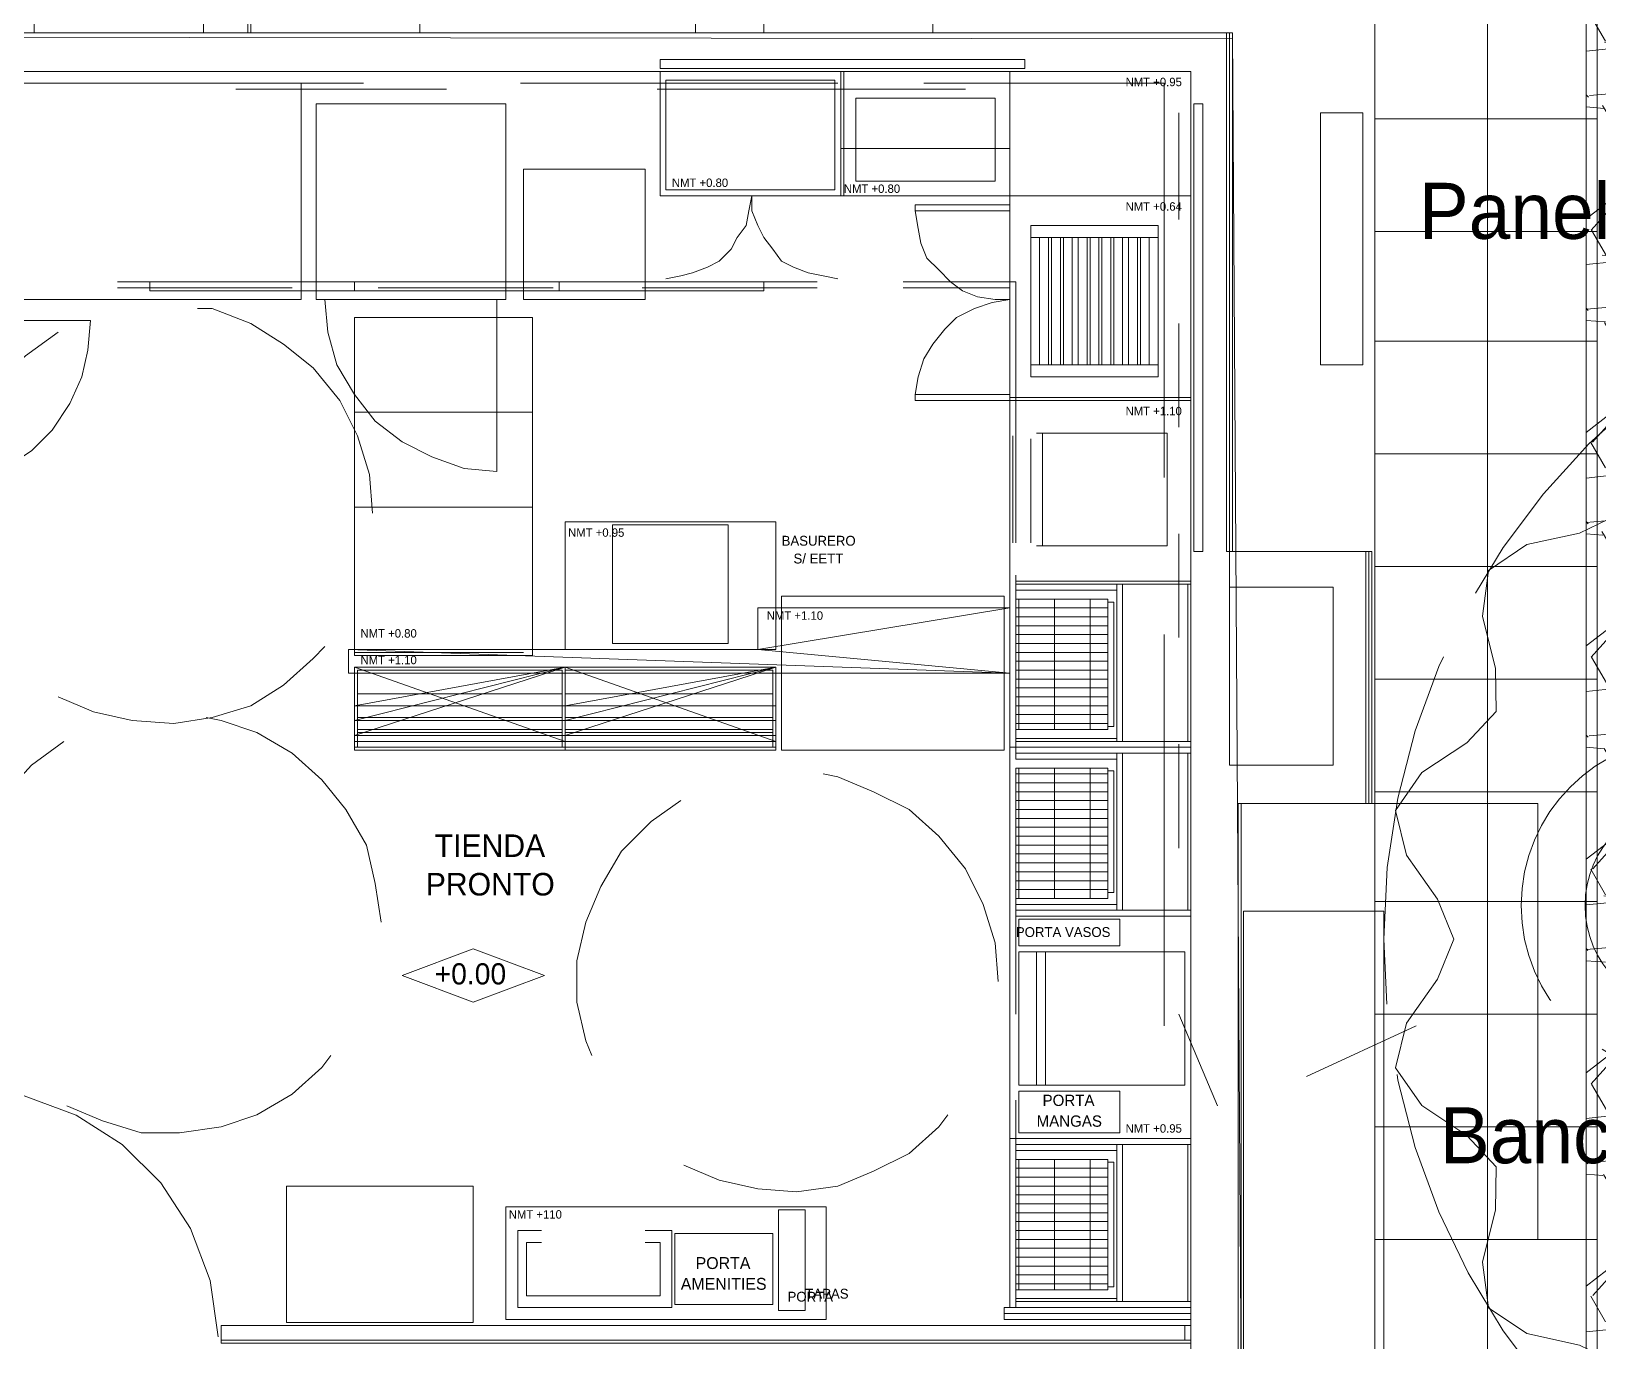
# Model space of a CAD drawing. Header units: metres. Extents: x 1 to 213, y 1 to 147.
# Drawn here: x 84.67 to 90.27, y 93.76 to 98.44 of the extents above; entities that cross this region are included whole.
import ezdxf

# ---------------------------------------------------------------- set-up
doc = ezdxf.new("R2010")
doc.units = ezdxf.units.M
doc.linetypes.add('DASHED', pattern=[1.524, 1.27, -0.254])
doc.layers.get('0').update_dxf_attribs({"lineweight": 0, "plot": 0})
for name, color, linetype, lineweight, plot in [('00-BASE-ARQUITECTURA', 8, 'Continuous', 0, False), ('00-BASE-TEXTO', 8, 'Continuous', 0, False), ('PJ-ARBOLES', 94, 'Continuous', 0, False), ('PJ-ARBUSTOS', 82, 'Continuous', 0, False), ('PJ-COPA-ADULTA', 8, 'DASHED', 0, False), ('PJ-GRAVILLA', 42, 'Continuous', 0, False), ('PJ-LIMITE-JARDIN', 7, 'Continuous', 0, False), ('PJ-MOBILIARIO', 34, 'Continuous', 0, False), ('PJ-RIEGO-SECTORES', 5, 'Continuous', 0, False)]:
    doc.layers.add(name, color=color, linetype=linetype, lineweight=lineweight, plot=plot)

# ---------------------------------------------------------------- blocks, each defined once
blk = doc.blocks.new('PJ_QS')
for p, q in [((0.0998, 0.4388), (0.3049, 1.3408)), ((-0.3301, 0.3058), (-1.0087, 0.9344)), ((0.4299, 0.133), (1.3136, 0.4063)), ((-0.4299, -0.133), (-1.3136, -0.4063)), ((0.3301, -0.3058), (1.0087, -0.9344)), ((-0.0998, -0.4388), (-0.3049, -1.3408))]:
    blk.add_line(p, q)
blk.add_lwpolyline([(2.5, 0), (2.4329, 0.1501), (2.295, 0.2842), (2.2117, 0.4134), (2.2427, 0.5641), (2.3228, 0.7389), (2.3312, 0.9031), (2.2144, 1.0188), (2.0373, 1.094), (1.913, 1.1845), (1.8875, 1.3361), (1.899, 1.5281), (1.8475, 1.6842), (1.6968, 1.7499), (1.5046, 1.7561), (1.3559, 1.7955), (1.2773, 1.9277), (1.2188, 2.1109), (1.1143, 2.2379), (0.9501, 2.2447), (0.7686, 2.181), (0.6157, 2.1641), (0.4947, 2.259), (0.3739, 2.4087), (0.2307, 2.4893), (0.0751, 2.4363), (-0.0712, 2.3114), (-0.2076, 2.2404), (-0.3547, 2.2851), (-0.5215, 2.3811), (-0.6842, 2.4046), (-0.8101, 2.2989), (-0.9014, 2.1296), (-1.0029, 2.0141), (-1.1562, 2.0027), (-1.3464, 2.0319), (-1.5066, 1.995), (-1.5859, 1.851), (-1.6098, 1.6602), (-1.6628, 1.5158), (-1.8016, 1.4498), (-1.9895, 1.4083), (-2.1255, 1.3161), (-2.1475, 1.1532), (-2.1008, 0.9665), (-2.0981, 0.8128), (-2.2037, 0.701), (-2.3639, 0.5945), (-2.4574, 0.4594), (-2.419, 0.2995), (-2.3081, 0.1424), (-2.25, 0), (-2.3081, -0.1424), (-2.419, -0.2995), (-2.4574, -0.4594), (-2.3639, -0.5945), (-2.2037, -0.701), (-2.0981, -0.8128), (-2.1008, -0.9665), (-2.1475, -1.1532), (-2.1255, -1.3161), (-1.9895, -1.4083), (-1.8016, -1.4498), (-1.6628, -1.5158), (-1.6098, -1.6602), (-1.5859, -1.851), (-1.5066, -1.995), (-1.3464, -2.0319), (-1.1562, -2.0027), (-1.0029, -2.0141), (-0.9014, -2.1296), (-0.8101, -2.2989), (-0.6842, -2.4046), (-0.5215, -2.3811), (-0.3547, -2.2851), (-0.2076, -2.2404), (-0.0712, -2.3114), (0.0751, -2.4363), (0.2307, -2.4893), (0.3739, -2.4087), (0.4947, -2.259), (0.6157, -2.1641), (0.7686, -2.181), (0.9501, -2.2447), (1.1143, -2.2379), (1.2188, -2.1109), (1.2773, -1.9277), (1.3559, -1.7955), (1.5046, -1.7561), (1.6968, -1.7499), (1.8475, -1.6842), (1.899, -1.5281), (1.8875, -1.3361), (1.913, -1.1845), (2.0373, -1.094), (2.2144, -1.0188), (2.3312, -0.9031), (2.3228, -0.7389), (2.2427, -0.5641), (2.2117, -0.4134), (2.295, -0.2842), (2.4329, -0.1501), (2.5, 0)], close=True)
blk.add_circle((0, 0), 0.225)
for tag, p, height in [('CODIGO', (0.15, 0.15), 0.2), ('ESPECIE', (0.15, -0.1), 0.15), ('ZONA', (0.15, -0.3), 0.15)]:
    blk.add_attdef(tag, p, '', height=height)
blk = doc.blocks.new('PJ_FL')
for radius in [0.372, 0.04]:
    blk.add_circle((0, 0), radius)
for tag, p, height in [('CODIGO', (0.15, 0.15), 0.2), ('ESPECIE', (0.15, -0.1), 0.15), ('ZONA', (0.15, -0.3), 0.15)]:
    blk.add_attdef(tag, p, '', height=height)

msp = doc.modelspace()

# ---------------------------------------------------------------- hatches: boundary and pattern name
at = {"layer": 'PJ-GRAVILLA'}
h = msp.add_hatch(dxfattribs=at)
h.set_pattern_fill('GRAVEL', scale=0.03)
h.paths.add_polyline_path([(90.3111, 99.7479), (90.8843, 99.1746), (91.6781, 97.6312), (94.3239, 91.9868), (94.2798, 91.7222), (90.2229, 91.7663), (90.2229, 99.6597), (90.3111, 99.7479)])

# ---------------------------------------------------------------- linework, layer by layer
at = {"layer": '00-BASE-ARQUITECTURA'}
for points in [[(71.0635, 92.1279), (71.0635, 93.6836), (72.2277, 93.6836), (72.2277, 93.3661), (73.4554, 93.3661), (73.4659, 92.3819), (72.2594, 92.3819), (72.2594, 91.7257), (78.4295, 91.7257), (78.4295, 92.5194), (78.4084, 92.5194), (78.3766, 92.5194), (78.3766, 93.4931), (79.8583, 93.4931), (79.8583, 91.7257), (83.8588, 91.7151), (83.8588, 93.6836), (89.4679, 93.6942), (89.4679, 100.6898)], [(89.8701, 90.5298), (89.8701, 100.4252)], [(90.2617, 100.0865), (90.2617, 91.7257), (94.3998, 91.7257), (94.9713, 90.5298), (68.2589, 90.5298), (68.2589, 90.7838), (67.0524, 90.7838), (67.063, 92.1279), (71.0635, 92.1279)], [(90.2617, 90.5298), (90.2617, 100.0865)], [(72.2171, 98.4355), (88.9388, 98.4355), (88.9388, 96.5835), (89.4362, 96.5835), (89.4362, 95.6839), (88.9811, 95.6839), (88.9811, 93.6519), (88.8012, 93.6519), (88.8012, 93.6836), (85.3404, 93.6836), (84.3138, 93.6836), (84.3138, 93.7048), (83.573, 93.7048), (83.573, 92.3501), (80.1652, 92.3501), (80.1652, 93.6836), (78.3766, 93.6836), (78.3766, 92.3819), (73.4554, 92.3819), (73.4554, 93.6836), (72.2277, 93.6836), (72.2171, 98.4355)], [(72.2171, 98.4355), (88.9599, 98.4355), (88.9599, 96.5835), (89.4573, 96.5835), (89.4573, 95.6839), (88.9917, 95.6839), (88.9917, 93.6413), (88.8223, 93.6413), (88.8223, 93.6836), (85.351, 93.6836), (84.3244, 93.6836), (84.3244, 93.7048), (83.5836, 93.7048), (83.5836, 92.3395), (80.1652, 92.3395), (80.1652, 93.6836), (78.3766, 93.6836), (78.3766, 92.3819), (73.4554, 92.3819), (73.4554, 93.6836), (72.2277, 93.6836), (72.2171, 98.4355)], [(72.2171, 98.4355), (88.9599, 98.4355), (88.9917, 93.6413), (88.8223, 93.6413), (88.8223, 93.6836), (85.351, 93.6836), (84.3244, 93.6836), (84.3244, 93.7048), (83.5836, 93.7048), (83.5836, 92.3395), (80.1652, 92.3395), (80.1652, 93.6836), (78.3766, 93.6836), (78.3766, 92.3819), (73.4554, 92.3819), (73.4554, 93.6836), (72.2277, 93.6836), (72.2171, 98.4355)], [(72.2171, 98.4355), (88.9599, 98.4144), (88.9599, 96.5835), (89.4573, 96.5835), (89.4573, 95.6839), (88.9917, 95.6839), (88.9917, 93.6413), (88.8223, 93.6413), (88.8223, 93.6836), (85.351, 93.6836), (83.5836, 93.7048), (83.5836, 92.3395), (80.1652, 92.3395), (80.1652, 93.6836), (78.3766, 93.6836), (78.3766, 92.3819), (73.4659, 92.3819), (73.4554, 93.6836), (72.2277, 93.6836), (72.2171, 98.4355)], [(88.9917, 95.6839), (88.9917, 93.6413), (88.8118, 93.6413), (88.8118, 98.2979), (81.2341, 98.2979), (81.2341, 98.4355), (88.9493, 98.4355), (88.9493, 96.4564), (88.9493, 95.8214)], [(84.7583, 98.4355), (84.7689, 98.4355), (84.7795, 98.4355), (84.7901, 98.4355), (84.8007, 98.4355), (84.8113, 98.4355), (84.8218, 98.4355), (84.8324, 98.4355), (84.843, 98.4355), (84.8536, 98.4355), (84.8642, 98.4355), (84.8748, 98.4355), (84.8853, 98.4355), (84.8959, 98.4355), (84.9065, 98.4355), (84.9171, 98.4355), (84.9277, 98.4355), (84.9383, 98.4355), (84.9489, 98.4355), (84.9594, 98.4355), (84.97, 98.4355), (84.9806, 98.4355), (84.9912, 98.4355), (85.0018, 98.4355), (85.0123, 98.4355), (85.0229, 98.4355), (85.0335, 98.4355), (85.0441, 98.4355), (85.0547, 98.4355), (85.0653, 98.4355), (85.0758, 98.4355), (85.0864, 98.4355), (85.097, 98.4355), (85.1076, 98.4355), (85.1182, 98.4355), (85.1288, 98.4355), (85.1393, 98.4355), (85.1499, 98.4355)], [(85.5944, 98.4355), (85.605, 98.4355), (85.6156, 98.4355), (85.6262, 98.4355), (85.6368, 98.4355), (85.6473, 98.4355), (85.6579, 98.4355), (85.6685, 98.4355), (85.6791, 98.4355), (85.6897, 98.4355), (85.7003, 98.4355), (85.7109, 98.4355), (85.7214, 98.4355), (85.732, 98.4355), (85.7426, 98.4355), (85.7532, 98.4355), (85.7638, 98.4355), (85.7744, 98.4355), (85.7849, 98.4355), (85.7955, 98.4355), (85.8061, 98.4355), (85.8167, 98.4355), (85.8273, 98.4355), (85.8378, 98.4355), (85.8484, 98.4355), (85.859, 98.4355), (85.8696, 98.4355), (85.8802, 98.4355), (85.8908, 98.4355), (85.9013, 98.4355), (85.9119, 98.4355), (85.9225, 98.4355), (85.9331, 98.4355), (85.9437, 98.4355), (85.9543, 98.4355), (85.9648, 98.4355), (85.9754, 98.4355)], [(87.4783, 98.4355), (87.4888, 98.4355), (87.4994, 98.4355), (87.51, 98.4355), (87.5206, 98.4355), (87.5312, 98.4355), (87.5418, 98.4355), (87.5523, 98.4355), (87.5629, 98.4355), (87.5735, 98.4355), (87.5841, 98.4355), (87.5947, 98.4355), (87.6053, 98.4355), (87.6159, 98.4355), (87.6264, 98.4355), (87.637, 98.4355), (87.6476, 98.4355), (87.6582, 98.4355), (87.6688, 98.4355), (87.6793, 98.4355), (87.6899, 98.4355), (87.7005, 98.4355), (87.7111, 98.4355), (87.7217, 98.4355), (87.7323, 98.4355), (87.7428, 98.4355), (87.7534, 98.4355), (87.764, 98.4355), (87.7746, 98.4355), (87.7852, 98.4355), (87.7958, 98.4355), (87.8063, 98.4355), (87.8169, 98.4355), (87.8275, 98.4355), (87.8381, 98.4355), (87.8487, 98.4355), (87.8593, 98.4355)], [(87.5629, 98.2979), (88.1662, 98.2979), (87.5629, 98.2979)], [(88.1662, 98.2979), (88.1662, 97.8535), (88.1662, 98.2979)], [(84.7372, 98.2556), (85.859, 98.2556)], [(86.1553, 98.2344), (85.4039, 98.2344)], [(86.4199, 98.2556), (87.5523, 98.2556)], [(88.0074, 98.2344), (86.9068, 98.2344)], [(87.8593, 98.2556), (88.5683, 98.2556)], [(88.1133, 98.2556), (88.7165, 98.2556)], [(88.7165, 96.848), (88.7165, 98.2556)], [(88.7694, 97.7688), (88.7694, 98.1498)], [(90.2617, 98.1286), (89.4679, 98.1286)], [(86.9385, 97.5571), (86.9914, 97.5677), (87.0338, 97.5783), (87.0867, 97.5995), (87.129, 97.6206), (87.1713, 97.6629), (87.1925, 97.7053), (87.2243, 97.7476), (87.2348, 97.8005), (87.2454, 97.8535)], [(87.2454, 97.8535), (87.2454, 97.8005), (87.2666, 97.7476), (87.2878, 97.7053), (87.3195, 97.6629), (87.3513, 97.6206), (87.3936, 97.5995), (87.4465, 97.5783), (87.4994, 97.5677), (87.5523, 97.5571)], [(87.5629, 97.8535), (88.1662, 97.8535)], [(87.8275, 97.8005), (87.8381, 97.737), (87.8487, 97.6841), (87.8699, 97.6312), (87.9122, 97.5889), (87.9545, 97.5465), (87.9968, 97.5148), (88.0498, 97.4936), (88.1133, 97.483), (88.1662, 97.483)], [(88.8118, 97.7264), (88.8118, 96.6152)], [(90.2617, 97.7264), (89.4679, 97.7264)], [(85.605, 97.5465), (84.9806, 97.5465)], [(85.605, 97.5254), (84.9806, 97.5254)], [(86.5364, 97.5465), (85.9119, 97.5465)], [(86.5364, 97.5254), (85.9119, 97.5254)], [(87.4783, 97.5465), (86.8538, 97.5465)], [(87.4783, 97.5254), (86.8538, 97.5254)], [(88.1873, 96.8057), (88.1873, 97.5465), (87.7852, 97.5465)], [(88.1662, 96.7951), (88.1662, 97.5254), (87.7852, 97.5254)], [(85.8908, 96.721), (85.8802, 96.8586), (85.8378, 96.9962), (85.7744, 97.1232), (85.6791, 97.2396), (85.5733, 97.3243), (85.4569, 97.3984), (85.3193, 97.4513), (85.2664, 97.4513)], [(86.3353, 97.483), (86.3353, 96.8692), (86.2188, 96.8798), (86.1024, 96.9221), (85.9966, 96.975), (85.9013, 97.0491), (85.8273, 97.1444), (85.7638, 97.2502), (85.732, 97.3666), (85.7214, 97.483)], [(88.1662, 97.483), (88.1027, 97.4724), (88.0392, 97.4513), (87.9757, 97.4195), (87.9333, 97.3772), (87.891, 97.3243), (87.8593, 97.2714), (87.8381, 97.2079), (87.8275, 97.1444)], [(84.2715, 97.4089), (84.8853, 97.4089), (84.8748, 97.3031), (84.8536, 97.2079), (84.8113, 97.1126), (84.7478, 97.0174), (84.6737, 96.9433), (84.5784, 96.8798), (84.4832, 96.8375), (84.3774, 96.8163), (84.2715, 96.8057)], [(86.4305, 96.2236), (85.8273, 96.2236), (85.8273, 97.4195), (86.4623, 97.4195), (86.4623, 96.2236)], [(88.7694, 97.028), (88.7694, 97.3984)], [(84.7689, 97.3666), (84.6525, 97.2819), (84.5467, 97.1867), (84.4726, 97.0597), (84.4197, 96.9327), (84.3985, 96.7845), (84.3985, 96.6469), (84.4197, 96.5094), (84.4409, 96.4564)], [(90.2617, 97.3349), (89.4679, 97.3349)], [(88.8118, 97.1338), (88.1662, 97.1338)], [(88.8118, 97.1232), (88.1662, 97.1232)], [(86.4623, 97.0809), (85.8273, 97.0809)], [(88.1768, 96.6152), (88.1768, 96.9962)], [(88.2614, 97.0068), (88.7271, 97.0068), (88.2614, 97.0068)], [(88.2826, 96.6046), (88.2826, 97.0068)], [(88.7271, 96.6046), (88.7271, 97.0068)], [(88.1873, 96.9856), (88.1873, 96.6152)], [(88.2403, 96.6152), (88.2403, 96.9856)], [(88.2403, 96.6152), (88.2403, 96.9856)], [(90.2617, 96.9327), (89.4679, 96.9327)], [(86.4623, 96.7422), (85.8273, 96.7422)], [(88.7271, 96.6046), (88.2614, 96.6046)], [(88.7694, 96.2765), (88.7694, 96.6469)], [(88.9493, 96.5835), (89.4468, 96.5835), (89.4468, 95.6839), (88.9917, 95.6839)], [(88.1662, 95.8638), (88.1662, 96.4882)], [(88.1873, 95.8744), (88.1873, 96.4988)], [(90.2617, 96.5305), (89.4679, 96.5305)], [(88.9493, 96.4564), (89.3198, 96.4564), (89.3198, 95.8214), (88.9493, 95.8214)], [(88.1662, 96.1495), (88.1662, 96.3824), (87.2666, 96.3824), (87.2666, 96.2342), (85.8061, 96.2342), (85.8061, 96.1495), (88.1662, 96.1495)], [(88.1662, 96.1495), (88.1662, 96.3824), (87.2666, 96.3824), (87.2666, 96.2342), (85.8061, 96.2342), (85.8061, 96.1495), (88.1662, 96.1495)], [(87.2666, 96.3824), (88.1662, 96.3824), (87.2666, 96.2342), (87.2666, 96.3824)], [(88.1662, 96.3824), (87.2666, 96.2342), (88.1662, 96.1495), (88.1662, 96.3824)], [(88.1662, 95.9379), (88.1662, 96.4247)], [(88.1873, 96.3824), (88.5154, 96.3824)], [(88.1979, 95.9484), (88.1979, 96.4141)], [(88.3249, 95.9484), (88.3249, 96.4141)], [(88.4519, 95.9484), (88.4519, 96.4141)], [(88.1873, 96.3506), (88.5154, 96.3506)], [(88.1873, 96.3189), (88.5154, 96.3189)], [(88.1873, 96.2871), (88.5154, 96.2871)], [(88.7165, 94.8901), (88.7165, 96.2871)], [(84.7689, 96.0649), (84.8959, 96.012), (85.0335, 95.9802), (85.1817, 95.9696), (85.3193, 95.9908), (85.4569, 96.0331), (85.5733, 96.1072), (85.6791, 96.2024), (85.7214, 96.2448)], [(85.8061, 96.1495), (88.1662, 96.1495), (85.8061, 96.2342), (85.8061, 96.1495)], [(88.1662, 96.1495), (85.8061, 96.2342), (87.2666, 96.2342), (88.1662, 96.1495)], [(86.4623, 96.2342), (86.4623, 96.213), (85.8273, 96.213), (85.8273, 96.2342)], [(88.1873, 96.2554), (88.5154, 96.2554)], [(88.1873, 96.2236), (88.5154, 96.2236)], [(86.5787, 96.1707), (86.5787, 95.9061), (85.8273, 96.1707), (86.5787, 96.1707)], [(86.5787, 95.9061), (85.8273, 96.1707), (85.8273, 95.9061), (86.5787, 95.9061)], [(85.8273, 96.1707), (85.8273, 95.9273), (86.5787, 96.1707), (85.8273, 96.1707)], [(85.8273, 95.9273), (86.5787, 96.1707), (86.5787, 95.9273), (85.8273, 95.9273)], [(85.8273, 96.1707), (85.8273, 95.9802), (86.5787, 96.1707), (85.8273, 96.1707)], [(85.8273, 95.9802), (86.5787, 96.1707), (86.5787, 95.9802), (85.8273, 95.9802)], [(85.8273, 96.1707), (85.8273, 96.0331), (86.5787, 96.1707), (85.8273, 96.1707)], [(85.8273, 96.0331), (86.5787, 96.1707), (86.5787, 96.0331), (85.8273, 96.0331)], [(87.3301, 96.1707), (87.3301, 95.9061), (86.5787, 96.1707), (87.3301, 96.1707)], [(87.3301, 95.9061), (86.5787, 96.1707), (86.5787, 95.9061), (87.3301, 95.9061)], [(86.5787, 96.1707), (86.5787, 95.9273), (87.3301, 96.1707), (86.5787, 96.1707)], [(86.5787, 95.9273), (87.3301, 96.1707), (87.3301, 95.9273), (86.5787, 95.9273)], [(86.5787, 96.1707), (86.5787, 95.9802), (87.3301, 96.1707), (86.5787, 96.1707)], [(86.5787, 95.9802), (87.3301, 96.1707), (87.3301, 95.9802), (86.5787, 95.9802)], [(86.5787, 96.1707), (86.5787, 96.0331), (87.3301, 96.1707), (86.5787, 96.1707)], [(86.5787, 96.0331), (87.3301, 96.1707), (87.3301, 96.0331), (86.5787, 96.0331)], [(88.1873, 96.1919), (88.5154, 96.1919)], [(88.1873, 96.1601), (88.5154, 96.1601)], [(88.1873, 96.1284), (88.5154, 96.1284)], [(88.1873, 96.0966), (88.5154, 96.0966)], [(90.2617, 96.1284), (89.4679, 96.1284)], [(86.5681, 96.0755), (85.8378, 96.0755)], [(86.5681, 96.0755), (85.8378, 96.0755)], [(86.5681, 96.0755), (85.8378, 96.0755)], [(86.5681, 96.0755), (85.8378, 96.0755)], [(86.5681, 96.0755), (85.8378, 96.0755)], [(87.3195, 96.0755), (86.5787, 96.0755)], [(87.3195, 96.0755), (86.5787, 96.0755)], [(87.3195, 96.0755), (86.5787, 96.0755)], [(87.3195, 96.0755), (86.5787, 96.0755)], [(87.3195, 96.0755), (86.5787, 96.0755)], [(88.1873, 96.0649), (88.5154, 96.0649)], [(85.9225, 95.2605), (85.9013, 95.3981), (85.8696, 95.5357), (85.7955, 95.6627), (85.7109, 95.7685), (85.605, 95.8638), (85.478, 95.9379), (85.351, 95.9802), (85.2981, 95.9908)], [(88.1873, 96.0331), (88.5154, 96.0331)], [(88.1873, 96.0014), (88.5154, 96.0014)], [(86.5681, 95.9484), (85.8378, 95.9484)], [(86.5681, 95.9484), (85.8378, 95.9484)], [(86.5681, 95.9484), (85.8378, 95.9484)], [(87.3195, 95.9484), (86.5787, 95.9484)], [(87.3195, 95.9484), (86.5787, 95.9484)], [(87.3195, 95.9484), (86.5787, 95.9484)], [(88.1873, 95.9696), (88.5154, 95.9696)], [(84.7901, 95.9061), (84.6737, 95.8214), (84.5784, 95.7156), (84.5043, 95.5992), (84.4514, 95.4722), (84.4197, 95.324), (84.4197, 95.1865), (84.4514, 95.0489), (84.4726, 94.996)], [(88.7694, 95.5251), (88.7694, 95.8955)], [(88.1662, 95.3452), (88.1662, 95.8214)], [(88.1239, 95.0489), (88.1133, 95.1865), (88.0709, 95.324), (88.0074, 95.451), (87.9122, 95.5674), (87.8063, 95.6627), (87.6793, 95.7262), (87.5523, 95.7791), (87.4994, 95.7897)], [(88.1873, 95.7897), (88.5154, 95.7897)], [(88.1979, 95.3452), (88.1979, 95.8109)], [(88.3249, 95.3452), (88.3249, 95.8109)], [(88.4519, 95.3452), (88.4519, 95.8109)], [(88.1873, 95.758), (88.5154, 95.758)], [(88.1873, 95.7262), (88.5154, 95.7262)], [(90.2617, 95.7262), (89.4679, 95.7262)], [(86.9914, 95.6944), (86.8856, 95.6204), (86.7798, 95.5145), (86.7057, 95.3875), (86.6528, 95.2605), (86.621, 95.1229), (86.621, 94.9748), (86.6528, 94.8372), (86.6739, 94.7843)], [(88.1873, 95.6944), (88.5154, 95.6944)], [(88.1873, 95.6627), (88.5154, 95.6627)], [(90.05, 94.1281), (90.05, 95.6839), (88.9917, 95.6839)], [(88.1873, 95.6309), (88.5154, 95.6309)], [(88.1873, 95.5992), (88.5154, 95.5992)], [(88.1662, 94.9219), (88.1662, 95.5463)], [(88.1873, 95.5674), (88.5154, 95.5674)], [(88.1873, 94.9325), (88.1873, 95.5569)], [(88.1873, 95.5357), (88.5154, 95.5357)], [(88.1873, 95.504), (88.5154, 95.504)], [(88.1873, 95.4722), (88.5154, 95.4722)], [(88.1873, 95.4405), (88.5154, 95.4405)], [(88.1873, 95.4087), (88.5154, 95.4087)], [(88.1873, 95.3769), (88.5154, 95.3769)], [(90.2617, 95.3346), (89.4679, 95.3346)], [(88.2932, 94.6785), (88.1979, 94.6785), (88.1979, 95.1547), (88.2932, 95.1547)], [(88.2614, 94.6785), (88.2614, 95.1547)], [(88.907, 94.6044), (88.7694, 94.9325)], [(90.2617, 94.9325), (89.4679, 94.9325)], [(89.2245, 94.7102), (89.6161, 94.8901)], [(84.8007, 94.6044), (84.9277, 94.5514), (85.0653, 94.5091), (85.2029, 94.5091), (85.351, 94.5303), (85.478, 94.5726), (85.605, 94.6467), (85.7109, 94.742), (85.7426, 94.7843)], [(85.34, 93.7801), (85.3114, 93.9817), (85.2416, 94.1666), (85.1354, 94.3299), (84.9978, 94.4665), (84.8339, 94.5716), (84.6486, 94.6403), (84.4467, 94.6676)], [(88.1662, 93.8847), (88.1662, 94.6149)], [(88.1873, 93.8847), (88.1873, 94.6255)], [(87.002, 94.3927), (87.129, 94.3398), (87.2666, 94.308), (87.4042, 94.2974), (87.5523, 94.3186), (87.6793, 94.3715), (87.8063, 94.435), (87.9122, 94.5303), (87.9439, 94.5726)], [(90.2617, 94.5303), (89.4679, 94.5303)], [(88.1662, 93.9376), (88.1662, 94.4245)], [(88.1873, 94.3821), (88.5154, 94.3821)], [(88.1979, 93.9482), (88.1979, 94.4139)], [(88.3249, 93.9482), (88.3249, 94.4139)], [(88.4519, 93.9482), (88.4519, 94.4139)], [(88.1873, 94.3504), (88.5154, 94.3504)], [(88.1873, 94.3186), (88.5154, 94.3186)], [(88.1873, 94.2869), (88.5154, 94.2869)], [(88.1873, 94.2551), (88.5154, 94.2551)], [(88.1873, 94.2234), (88.5154, 94.2234)], [(86.367, 93.8424), (86.367, 94.1916)], [(86.494, 94.1599), (86.4093, 94.1599), (86.4093, 93.8847), (86.9597, 93.8847), (86.9597, 94.1599), (86.8644, 94.1599)], [(88.1873, 94.1916), (88.5154, 94.1916)], [(88.1873, 94.1599), (88.5154, 94.1599)], [(86.494, 94.1175), (86.4411, 94.1175), (86.4411, 93.927), (86.9173, 93.927), (86.9173, 94.1175), (86.8644, 94.1175)], [(88.1873, 94.1281), (88.5154, 94.1281)], [(88.1873, 94.0964), (88.5154, 94.0964)], [(90.2617, 94.1281), (89.4679, 94.1281)], [(88.1873, 94.0646), (88.5154, 94.0646)], [(88.1873, 94.0329), (88.5154, 94.0329)], [(88.1873, 94.0011), (88.5154, 94.0011)], [(88.1873, 93.9694), (88.5154, 93.9694)]]:
    msp.add_lwpolyline(points, dxfattribs=at)
for points in [[(85.2875, 98.4355), (85.2875, 98.753), (84.6843, 98.753), (84.6843, 98.4355)], [(87.0444, 98.4355), (87.0444, 98.753), (85.4463, 98.753), (85.4463, 98.4355)], [(86.0601, 98.4355), (86.0601, 98.753), (85.4569, 98.753), (85.4569, 98.4355)], [(87.891, 98.4355), (87.891, 98.753), (87.2878, 98.753), (87.2878, 98.4355)], [(86.9173, 98.3085), (88.2191, 98.3085), (88.2191, 98.3403), (86.9173, 98.3403)], [(87.5629, 97.8535), (87.5629, 98.2979), (86.9173, 98.2979), (86.9173, 97.8535)], [(87.5629, 98.2979), (87.5735, 98.2979), (87.5735, 97.8535), (87.5629, 97.8535)], [(87.5629, 98.0228), (88.1662, 98.0228), (88.1662, 98.2979), (87.5629, 98.2979)], [(88.8118, 98.2979), (88.8118, 97.8535), (88.1662, 97.8535), (88.1662, 98.2979)], [(85.6368, 98.2556), (85.6368, 97.483), (84.335, 97.483), (84.335, 98.2556)], [(86.9385, 97.8746), (86.9385, 98.2662), (87.5418, 98.2662), (87.5418, 97.8746)], [(85.6897, 97.483), (86.367, 97.483), (86.367, 98.1815), (85.6897, 98.1815)], [(87.6159, 98.2027), (88.1133, 98.2027), (88.1133, 97.9064), (87.6159, 97.9064)], [(88.8541, 96.5835), (88.8541, 98.1815), (88.8223, 98.1815), (88.8223, 96.5835)], [(86.8644, 97.5465), (86.8644, 97.9487), (86.4305, 97.9487), (86.4305, 97.5465)], [(88.1662, 95.8849), (88.1662, 97.8535), (88.8118, 97.8535), (88.8118, 95.8849)], [(88.1662, 97.8005), (87.8275, 97.8005), (87.8275, 97.8217), (88.1662, 97.8217)], [(88.2403, 97.2079), (88.6953, 97.2079), (88.6953, 97.7476), (88.2403, 97.7476)], [(88.6953, 97.7476), (88.2403, 97.7476), (88.2403, 97.7053), (88.6953, 97.7053)], [(88.3038, 97.2502), (88.272, 97.2502), (88.272, 97.7053), (88.3038, 97.7053)], [(88.3461, 97.2502), (88.3143, 97.2502), (88.3143, 97.7053), (88.3461, 97.7053)], [(88.3884, 97.2502), (88.3567, 97.2502), (88.3567, 97.7053), (88.3884, 97.7053)], [(88.4413, 97.2502), (88.4096, 97.2502), (88.4096, 97.7053), (88.4413, 97.7053)], [(88.4837, 97.2502), (88.4519, 97.2502), (88.4519, 97.7053), (88.4837, 97.7053)], [(88.526, 97.2502), (88.4943, 97.2502), (88.4943, 97.7053), (88.526, 97.7053)], [(88.5683, 97.2502), (88.5366, 97.2502), (88.5366, 97.7053), (88.5683, 97.7053)], [(88.6213, 97.2502), (88.5895, 97.2502), (88.5895, 97.7053), (88.6213, 97.7053)], [(88.6636, 97.2502), (88.6319, 97.2502), (88.6319, 97.7053), (88.6636, 97.7053)], [(85.8273, 97.5465), (85.097, 97.5465), (85.097, 97.5148), (85.8273, 97.5148)], [(86.5575, 97.5465), (85.8273, 97.5465), (85.8273, 97.5148), (86.5575, 97.5148)], [(86.4305, 97.5465), (86.8644, 97.5465), (86.8644, 97.483), (86.4305, 97.483)], [(87.2878, 97.5465), (86.5575, 97.5465), (86.5575, 97.5148), (87.2878, 97.5148)], [(88.6953, 97.2502), (88.2403, 97.2502), (88.2403, 97.2079), (88.6953, 97.2079)], [(88.1662, 97.1444), (87.8275, 97.1444), (87.8275, 97.1232), (88.1662, 97.1232)], [(86.5787, 96.6893), (86.5787, 96.2342), (87.3301, 96.2342), (87.3301, 96.6893)], [(86.748, 96.2554), (86.748, 96.6787), (87.1608, 96.6787), (87.1608, 96.2554)], [(88.1873, 96.467), (88.8118, 96.467), (88.8118, 96.4776), (88.1873, 96.4776)], [(88.1873, 96.4459), (88.5472, 96.4459), (88.5472, 96.467), (88.1873, 96.467)], [(88.5683, 95.9061), (88.5683, 96.467), (88.5472, 96.467), (88.5472, 95.9061)], [(88.8118, 95.9061), (88.8118, 96.467), (88.8012, 96.467), (88.8012, 95.9061)], [(88.145, 96.4247), (88.145, 95.8744), (87.3513, 95.8744), (87.3513, 96.4247)], [(88.5154, 96.4141), (88.5154, 95.9484), (88.1873, 95.9484), (88.1873, 96.4141)], [(88.5366, 95.959), (88.5154, 95.959), (88.5154, 96.4035), (88.5366, 96.4035)], [(85.8273, 96.1707), (85.8273, 95.8744), (86.5787, 95.8744), (86.5787, 96.1707)], [(86.5787, 96.1707), (86.5787, 95.8849), (85.8273, 95.8849), (85.8273, 96.1707)], [(85.8273, 96.1707), (86.5787, 96.1707), (86.5787, 95.9061), (85.8273, 95.9061)], [(86.5787, 96.1707), (86.5787, 95.9061), (85.8273, 95.9061), (85.8273, 96.1707)], [(86.5787, 96.1707), (85.8273, 96.1707), (85.8273, 95.9273), (86.5787, 95.9273)], [(86.5787, 96.1707), (85.8273, 96.1707), (85.8273, 95.9273), (86.5787, 95.9273)], [(86.5787, 96.1707), (85.8273, 96.1707), (85.8273, 95.9802), (86.5787, 95.9802)], [(86.5787, 96.1707), (85.8273, 96.1707), (85.8273, 95.9802), (86.5787, 95.9802)], [(86.5787, 96.1707), (85.8273, 96.1707), (85.8273, 96.0331), (86.5787, 96.0331)], [(86.5787, 96.1707), (85.8273, 96.1707), (85.8273, 96.0331), (86.5787, 96.0331)], [(86.5681, 96.1601), (86.5681, 95.8849), (85.8378, 95.8849), (85.8378, 96.1601)], [(86.5681, 96.1601), (86.5681, 95.9061), (85.8378, 95.9061), (85.8378, 96.1601)], [(86.5681, 96.1601), (86.5681, 95.9379), (85.8378, 95.9379), (85.8378, 96.1601)], [(86.5681, 96.1601), (86.5681, 95.9908), (85.8378, 95.9908), (85.8378, 96.1601)], [(86.5681, 96.1601), (86.5681, 96.0331), (85.8378, 96.0331), (85.8378, 96.1601)], [(86.5787, 96.1707), (86.5787, 95.8744), (87.3301, 95.8744), (87.3301, 96.1707)], [(87.3301, 96.1707), (87.3301, 95.8849), (86.5787, 95.8849), (86.5787, 96.1707)], [(86.5787, 96.1707), (87.3301, 96.1707), (87.3301, 95.9061), (86.5787, 95.9061)], [(87.3301, 96.1707), (87.3301, 95.9061), (86.5787, 95.9061), (86.5787, 96.1707)], [(87.3301, 96.1707), (86.5787, 96.1707), (86.5787, 95.9273), (87.3301, 95.9273)], [(87.3301, 96.1707), (86.5787, 96.1707), (86.5787, 95.9273), (87.3301, 95.9273)], [(87.3301, 96.1707), (86.5787, 96.1707), (86.5787, 95.9802), (87.3301, 95.9802)], [(87.3301, 96.1707), (86.5787, 96.1707), (86.5787, 95.9802), (87.3301, 95.9802)], [(87.3301, 96.1707), (86.5787, 96.1707), (86.5787, 96.0331), (87.3301, 96.0331)], [(87.3301, 96.1707), (86.5787, 96.1707), (86.5787, 96.0331), (87.3301, 96.0331)], [(87.3195, 96.1601), (87.3195, 95.8849), (86.5787, 95.8849), (86.5787, 96.1601)], [(87.3195, 96.1601), (87.3195, 95.9061), (86.5787, 95.9061), (86.5787, 96.1601)], [(87.3195, 96.1601), (87.3195, 95.9379), (86.5787, 95.9379), (86.5787, 96.1601)], [(87.3195, 96.1601), (87.3195, 95.9908), (86.5787, 95.9908), (86.5787, 96.1601)], [(87.3195, 96.1601), (87.3195, 96.0331), (86.5787, 96.0331), (86.5787, 96.1601)], [(88.8118, 95.8849), (88.8118, 94.488), (88.1662, 94.488), (88.1662, 95.8849)], [(88.1873, 95.9061), (88.5472, 95.9061), (88.5472, 95.9167), (88.1873, 95.9167)], [(88.1873, 95.8849), (88.8118, 95.8849), (88.8118, 95.9061), (88.1873, 95.9061)], [(88.1873, 95.8638), (88.8118, 95.8638), (88.8118, 95.8849), (88.1873, 95.8849)], [(88.1873, 95.8426), (88.5472, 95.8426), (88.5472, 95.8638), (88.1873, 95.8638)], [(88.5683, 95.3029), (88.5683, 95.8638), (88.5472, 95.8638), (88.5472, 95.3029)], [(88.8118, 95.3029), (88.8118, 95.8638), (88.8012, 95.8638), (88.8012, 95.3029)], [(88.5154, 95.8109), (88.5154, 95.3452), (88.1873, 95.3452), (88.1873, 95.8109)], [(88.5366, 95.3664), (88.5154, 95.3664), (88.5154, 95.8003), (88.5366, 95.8003)], [(88.1873, 95.3029), (88.5472, 95.3029), (88.5472, 95.324), (88.1873, 95.324)], [(88.1873, 95.2817), (88.8118, 95.2817), (88.8118, 95.3029), (88.1873, 95.3029)], [(88.1979, 95.1759), (88.5578, 95.1759), (88.5578, 95.2711), (88.1979, 95.2711)], [(85.9966, 95.07), (86.2506, 94.9748), (86.5046, 95.07), (86.2506, 95.1653)], [(88.7906, 95.1547), (88.7906, 94.6785), (88.2932, 94.6785), (88.2932, 95.1547)], [(88.1979, 94.5091), (88.5578, 94.5091), (88.5578, 94.6573), (88.1979, 94.6573)], [(88.1873, 94.4668), (88.8118, 94.4668), (88.8118, 94.488), (88.1873, 94.488)], [(88.1873, 94.4456), (88.5472, 94.4456), (88.5472, 94.4668), (88.1873, 94.4668)], [(88.5683, 93.9059), (88.5683, 94.4668), (88.5472, 94.4668), (88.5472, 93.9059)], [(88.8118, 93.9059), (88.8118, 94.4668), (88.8012, 94.4668), (88.8012, 93.9059)], [(88.5154, 94.4139), (88.5154, 93.9482), (88.1873, 93.9482), (88.1873, 94.4139)], [(88.5366, 93.9588), (88.5154, 93.9588), (88.5154, 94.4033), (88.5366, 94.4033)], [(86.2506, 93.8318), (85.5838, 93.8318), (85.5838, 94.3186), (86.2506, 94.3186)], [(87.51, 94.2445), (87.51, 93.8424), (86.367, 93.8424), (86.367, 94.2445)], [(87.3407, 93.8741), (87.4359, 93.8741), (87.4359, 94.234), (87.3407, 94.234)], [(86.9703, 93.8953), (87.3195, 93.8953), (87.3195, 94.1493), (86.9703, 94.1493)], [(88.1873, 93.9059), (88.5472, 93.9059), (88.5472, 93.9165), (88.1873, 93.9165)], [(88.8118, 93.8847), (88.8118, 93.8635), (88.145, 93.8635), (88.145, 93.8847)], [(88.8118, 93.8635), (88.8118, 93.8424), (88.145, 93.8424), (88.145, 93.8635)], [(88.1873, 93.8847), (88.8118, 93.8847), (88.8118, 93.9059), (88.1873, 93.9059)], [(88.8118, 93.8212), (85.351, 93.8212), (85.351, 93.7683), (88.8118, 93.7683)], [(88.8118, 93.8212), (88.7906, 93.8212), (88.7906, 93.7683), (88.8118, 93.7683)], [(88.8118, 93.8212), (88.8118, 93.7683), (88.7906, 93.7683), (88.7906, 93.8212)], [(88.8118, 93.7683), (88.8118, 93.7577), (85.351, 93.7577), (85.351, 93.7683)]]:
    msp.add_lwpolyline(points, close=True, dxfattribs=at)
at = {"layer": 'PJ-COPA-ADULTA'}
for centre, radius in [((92, 95.2), 2.5), ((90.5907, 95.3197), 0.6)]:
    msp.add_circle(centre, radius, dxfattribs=at)
at = {"layer": 'PJ-LIMITE-JARDIN'}
msp.add_lwpolyline([(90.3111, 99.7479), (90.8843, 99.1746), (91.6781, 97.6312), (94.3239, 91.9868), (94.2798, 91.7222), (90.2229, 91.7663), (90.2229, 99.6597), (90.3111, 99.7479)], close=True, dxfattribs=at)
at = {"layer": 'PJ-MOBILIARIO'}
for points in [[(89.275, 97.25), (89.425, 97.25), (89.425, 98.15), (89.275, 98.15)], [(89, 93.5), (89.5, 93.5), (89.5, 95.3), (89, 95.3)]]:
    msp.add_lwpolyline(points, close=True, dxfattribs=at)
at = {"layer": 'PJ-RIEGO-SECTORES'}
msp.add_lwpolyline([(94.3239, 91.9868), (94.2798, 91.7222), (90.2229, 91.7663), (90.2229, 99.6597), (90.3111, 99.7479), (90.8843, 99.1746), (91.6781, 97.6312), (94.3239, 91.9868)], close=True, dxfattribs=at)

# ---------------------------------------------------------------- block references
at = {"layer": 'PJ-ARBOLES'}
msp.add_blockref('PJ_QS', (92, 95.2), dxfattribs=at)
at = {"layer": 'PJ-ARBUSTOS'}
msp.add_blockref('PJ_FL', (90.5907, 95.3197), dxfattribs=at)

# ---------------------------------------------------------------- texts
at = {"layer": '00-BASE-TEXTO'}
for s, height, p in [('NMT +0.95', 0.03018, (88.5789, 98.245)), ('NMT +0.80', 0.03018, (86.9597, 97.8852)), ('NMT +0.80', 0.03018, (87.5735, 97.864)), ('NMT +0.64', 0.03018, (88.5789, 97.8005)), ('NMT +1.10', 0.03018, (88.5789, 97.0703)), ('NMT +0.95', 0.03018, (86.5893, 96.6364)), ('BASURERO', 0.0352, (87.3513, 96.6046)), ('S/ EETT', 0.0352, (87.3936, 96.5411)), ('NMT +1.10', 0.03018, (87.2984, 96.34)), ('NMT +0.80', 0.03018, (85.8484, 96.2765)), ('NMT +1.10', 0.03018, (85.8484, 96.1813)), ('TIENDA', 0.08047, (86.113, 95.4934)), ('PRONTO', 0.08047, (86.0813, 95.3558)), ('PORTA VASOS', 0.035204, (88.1873, 95.2076)), ('+0.00', 0.07544, (86.113, 95.0383)), ('PORTA', 0.04023, (88.2826, 94.6044)), ('MANGAS', 0.04023, (88.2614, 94.5303)), ('NMT +0.95', 0.03018, (88.5789, 94.5091)), ('NMT +110', 0.03018, (86.3776, 94.2022)), ('PORTA', 0.04248, (87.0444, 94.0223)), ('AMENITIES', 0.04248, (86.9914, 93.9482)), ('PORTA', 0.0352, (87.3724, 93.9059)), ('TAPAS', 0.0352, (87.4359, 93.9165))]:
    msp.add_text(s, height=height, dxfattribs=at).set_placement(p)
at = {"layer": 'PJ-MOBILIARIO'}
for s, p in [('Panel 1: Matorral costero de Tongoy', (89.625, 97.7)), ('Banca madera certificada', (89.7, 94.4))]:
    msp.add_text(s, height=0.2, dxfattribs=at).set_placement(p)

doc.saveas('drawing.dxf')
